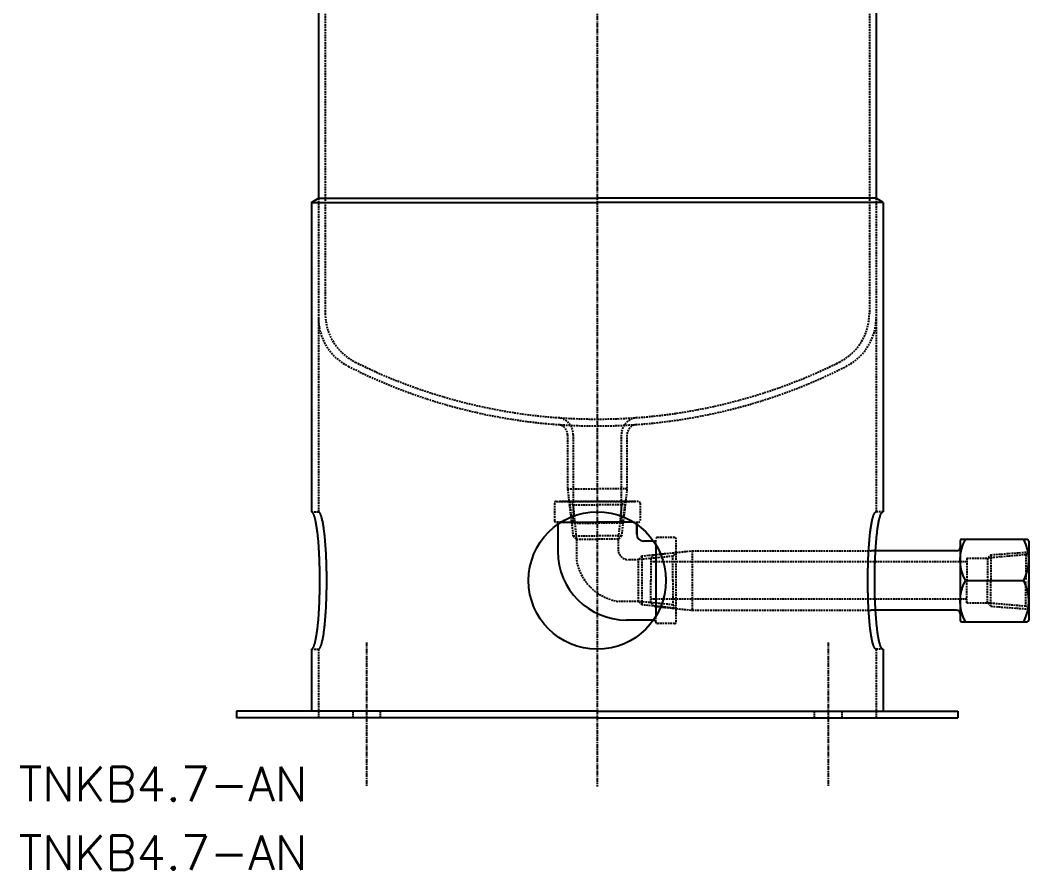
# Model space of a CAD drawing. Extents: x 248 to 897, y 18 to 818.
# Drawn here: x 248.5 to 542.1, y 18.3 to 265.6 of the extents above; entities that cross this region are included whole.
import ezdxf

# ---------------------------------------------------------------- set-up
doc = ezdxf.new("R2010")
doc.units = 0
doc.linetypes.add('CENTER', pattern=[2, 1.25, -0.25, 0.25, -0.25])
doc.linetypes.add('DASHED', pattern=[0.75, 0.5, -0.25])
doc.layers.get('0').update_dxf_attribs({"linetype": 'CONTINUOUS'})
doc.layers.add('CENTER', color=1, linetype='CENTER')
doc.styles.get("Standard").update_dxf_attribs({"font": 'txt.shx', "bigfont": 'bigfont.shx'})

# ---------------------------------------------------------------- blocks, each defined once
blk = doc.blocks.new('*U0')
at = {"color": 7, "linetype": 'CONTINUOUS'}
blk.add_text('TNKB4.7-AN', height=10, dxfattribs=at).set_placement((248.07, 38.3))
blk = doc.blocks.new('*U1')
at = {"color": 7, "linetype": 'CONTINUOUS'}
blk.add_text('TNKB4.7-AN', height=10, dxfattribs=at).set_placement((248.07, 18.3))

msp = doc.modelspace()

# ---------------------------------------------------------------- linework, layer by layer
at = {"color": 3, "linetype": 'DASHED'}
for p, q in [((337.3, 417.52), (337.3, 180.23)), ((495.7, 417.52), (495.7, 180.23)), ((335.3, 213.81), (335.3, 122.52)), ((497.7, 213.81), (497.7, 122.52)), ((407.85, 144.93), (407.85, 129.17)), ((409.5, 144.96), (409.5, 125.52)), ((423.5, 144.96), (423.5, 125.52)), ((425.15, 144.93), (425.15, 129.17)), ((407.85, 129.17), (408.27, 125.52)), ((407.85, 129.17), (416.5, 129.17)), ((425.15, 129.17), (416.5, 129.17)), ((425.15, 129.17), (424.73, 125.52)), ((404, 125.02), (404, 120.02)), ((404.5, 125.52), (416.5, 125.52)), ((416.5, 125.52), (405.5, 125.52)), ((408.27, 125.52), (416.5, 125.52)), ((408.27, 125.52), (409, 119.17)), ((408.27, 125.52), (416.5, 125.52)), ((408.43, 125.52), (409.43, 115.52)), ((408.43, 125.52), (409.43, 124.52)), ((409.43, 124.52), (410.43, 114.52)), ((409.43, 124.52), (416.5, 124.52)), ((409.5, 125.52), (409.5, 119.17)), ((424.73, 125.52), (416.5, 125.52)), ((424.73, 125.52), (416.5, 125.52)), ((416.5, 125.52), (427.5, 125.52)), ((428.5, 125.52), (416.5, 125.52)), ((423.57, 124.52), (416.5, 124.52)), ((423.57, 124.52), (422.57, 114.52)), ((423.5, 125.52), (423.5, 119.17)), ((424.57, 125.52), (423.57, 124.52)), ((424.57, 125.52), (423.57, 115.52)), ((424.73, 125.52), (424, 119.17)), ((429, 125.02), (429, 120.02)), ((333.3, 122.52), (335.3, 122.52)), ((499.7, 122.52), (497.7, 122.52)), ((405.97, 119.52), (404.5, 119.52)), ((405, 118.88), (405, 119.52)), ((409, 119.17), (416.5, 119.17)), ((424, 119.17), (416.5, 119.17)), ((427.04, 119.52), (428.5, 119.52)), ((428, 118.88), (428, 119.52)), ((409.43, 115.52), (410.43, 114.52)), ((409.43, 115.52), (416.5, 115.52)), ((423.57, 115.52), (416.5, 115.52)), ((423.57, 115.52), (422.57, 114.52)), ((439, 115.02), (434, 115.02)), ((410.43, 114.52), (410.43, 108.52)), ((410.43, 114.52), (416.5, 114.52)), ((422.57, 114.52), (416.5, 114.52)), ((422.57, 114.52), (422.57, 111.59)), ((432.86, 114.02), (433.5, 114.02)), ((433.5, 113.05), (433.5, 114.52)), ((439.5, 90.52), (439.5, 114.52)), ((438.5, 109.59), (428.5, 108.59)), ((429.5, 109.59), (428.5, 108.59)), ((439.5, 110.59), (429.5, 109.59)), ((429.5, 109.59), (429.5, 95.44)), ((433.1, 110.02), (432.11, 109.05)), ((432.11, 109.05), (432.11, 102.52)), ((433.1, 110.02), (439.5, 110.69)), ((439.5, 110.59), (438.5, 109.59)), ((438.5, 102.52), (438.5, 109.59)), ((439.5, 110.69), (444.11, 111.17)), ((444.11, 111.17), (444.11, 93.87)), ((444.11, 111.17), (496.22, 111.17)), ((524.11, 109.05), (524.11, 102.52)), ((524.11, 109.05), (530.11, 109.05)), ((531.1, 110.02), (530.11, 109.05)), ((541.23, 110.02), (530.11, 109.05)), ((530.11, 109.05), (530.11, 102.52)), ((531.1, 110.02), (542.11, 110.82)), ((531.1, 110.02), (531.1, 102.52)), ((542.11, 110.82), (541.23, 110.02)), ((541.23, 110.02), (541.23, 102.52)), ((428.5, 108.59), (425.57, 108.59)), ((428.5, 96.44), (428.5, 108.59)), ((449.05, 107.97), (432.11, 107.97)), ((524.11, 107.97), (444.82, 107.97)), ((432.11, 95.98), (432.11, 102.52)), ((438.5, 102.52), (438.5, 95.44)), ((524.11, 95.98), (524.11, 102.52)), ((530.11, 95.98), (530.11, 102.52)), ((531.1, 95.02), (531.1, 102.52)), ((541.23, 95.02), (541.23, 102.52)), ((449.05, 97.07), (432.11, 97.07)), ((524.11, 97.07), (444.82, 97.07)), ((428.5, 96.44), (422.5, 96.44)), ((438.5, 95.44), (428.5, 96.44)), ((429.5, 95.44), (428.5, 96.44)), ((439.5, 94.44), (429.5, 95.44)), ((433.1, 95.02), (432.11, 95.98)), ((433.1, 95.02), (439.5, 94.35)), ((439.5, 94.44), (438.5, 95.44)), ((439.5, 94.35), (444.11, 93.87)), ((524.11, 95.98), (530.11, 95.98)), ((531.1, 95.02), (530.11, 95.98)), ((541.23, 95.02), (530.11, 95.98)), ((531.1, 95.02), (542.11, 94.22)), ((542.11, 94.22), (541.23, 95.02)), ((433.5, 90.52), (433.5, 91.98)), ((444.11, 93.87), (496.22, 93.87)), ((432.86, 91.02), (433.5, 91.02)), ((439, 90.02), (434, 90.02)), ((333.3, 82.52), (335.3, 82.52)), ((335.3, 82.52), (335.3, 62.52)), ((499.7, 82.52), (497.7, 82.52)), ((497.7, 82.52), (497.7, 62.52)), ((345.33, 64.52), (345.33, 62.52)), ((353.33, 64.52), (353.33, 62.52)), ((479.68, 64.52), (479.68, 62.52)), ((487.68, 64.52), (487.68, 62.52))]:
    msp.add_line(p, q, dxfattribs=at)
at = {"color": 7, "linetype": 'CONTINUOUS'}
for p, q in [((335.3, 377.52), (335.3, 213.81)), ((497.7, 377.52), (497.7, 213.81)), ((333.3, 212.52), (335.3, 213.81)), ((333.3, 212.52), (333.3, 122.52)), ((333.3, 212.52), (416.5, 212.52)), ((335.3, 213.81), (416.5, 213.81)), ((497.7, 213.81), (416.5, 213.81)), ((499.7, 212.52), (416.5, 212.52)), ((499.7, 212.52), (497.7, 213.81)), ((499.7, 212.52), (499.7, 122.52)), ((405, 118.88), (405, 111.02)), ((405.97, 119.52), (416.5, 119.52)), ((427.04, 119.52), (416.5, 119.52)), ((428, 118.88), (428, 116.02)), ((428, 116.02), (428, 118.88)), ((432.86, 114.02), (430, 114.02)), ((433.5, 113.05), (433.5, 91.98)), ((522.11, 114.02), (522.11, 91.02)), ((522.61, 114.52), (541.61, 114.52)), ((542.11, 114.02), (542.11, 91.02)), ((521.11, 111.17), (496.22, 111.17)), ((523.86, 102.52), (540.65, 102.52)), ((542.11, 95.98), (542.11, 102.52)), ((521.11, 93.87), (496.22, 93.87)), ((432.86, 91.02), (425, 91.02)), ((522.61, 90.52), (541.61, 90.52)), ((333.3, 82.52), (333.3, 64.52)), ((499.7, 82.52), (499.7, 64.52)), ((416.5, 64.52), (311.5, 64.52)), ((311.5, 64.52), (311.5, 62.52)), ((416.5, 62.52), (311.5, 62.52)), ((416.5, 64.52), (521.5, 64.52)), ((416.5, 62.52), (521.5, 62.52)), ((521.5, 64.52), (521.5, 62.52))]:
    msp.add_line(p, q, dxfattribs=at)
for points in [[(333.3, 82.52, 0), (333.36, 82.52, 0), (333.42, 82.54, 0), (333.48, 82.57, 0), (333.54, 82.61, 0), (333.6, 82.67, 0), (333.66, 82.73, 0), (333.72, 82.81, 0), (333.78, 82.9, 0), (333.83, 83, 0), (333.89, 83.12, 0), (333.95, 83.24, 0), (334.01, 83.38, 0), (334.07, 83.53, 0), (334.12, 83.69, 0), (334.18, 83.86, 0), (334.23, 84.04, 0), (334.29, 84.23, 0), (334.34, 84.44, 0), (334.4, 84.65, 0), (334.45, 84.88, 0), (334.5, 85.11, 0), (334.56, 85.36, 0), (334.61, 85.62, 0), (334.66, 85.89, 0), (334.71, 86.16, 0), (334.75, 86.45, 0), (334.8, 86.75, 0), (334.85, 87.06, 0), (334.89, 87.37, 0), (334.94, 87.7, 0), (334.98, 88.03, 0), (335.03, 88.37, 0), (335.07, 88.73, 0), (335.11, 89.09, 0), (335.15, 89.45, 0), (335.19, 89.83, 0), (335.22, 90.21, 0), (335.26, 90.6, 0), (335.3, 91, 0), (335.33, 91.41, 0), (335.36, 91.82, 0), (335.39, 92.23, 0), (335.42, 92.66, 0), (335.45, 93.09, 0), (335.48, 93.52, 0), (335.51, 93.97, 0), (335.53, 94.41, 0), (335.56, 94.86, 0), (335.58, 95.32, 0), (335.6, 95.78, 0), (335.62, 96.24, 0), (335.63, 96.71, 0), (335.65, 97.18, 0), (335.67, 97.66, 0), (335.68, 98.13, 0), (335.69, 98.61, 0), (335.7, 99.1, 0), (335.71, 99.58, 0), (335.72, 100.07, 0), (335.73, 100.56, 0), (335.73, 101.05, 0), (335.74, 101.53, 0), (335.74, 102.03, 0), (335.74, 102.52, 0), (335.74, 103.01, 0), (335.74, 103.5, 0), (335.73, 103.99, 0), (335.73, 104.48, 0), (335.72, 104.97, 0), (335.71, 105.45, 0), (335.7, 105.94, 0), (335.69, 106.42, 0), (335.68, 106.9, 0), (335.67, 107.38, 0), (335.65, 107.85, 0), (335.63, 108.32, 0), (335.62, 108.79, 0), (335.6, 109.25, 0), (335.58, 109.71, 0), (335.56, 110.17, 0), (335.53, 110.62, 0), (335.51, 111.07, 0), (335.48, 111.51, 0), (335.45, 111.94, 0), (335.42, 112.37, 0), (335.39, 112.8, 0), (335.36, 113.22, 0), (335.33, 113.63, 0), (335.3, 114.03, 0), (335.26, 114.43, 0), (335.22, 114.82, 0), (335.19, 115.2, 0), (335.15, 115.58, 0), (335.11, 115.95, 0), (335.07, 116.31, 0), (335.03, 116.66, 0), (334.98, 117, 0), (334.94, 117.34, 0), (334.89, 117.66, 0), (334.85, 117.98, 0), (334.8, 118.28, 0), (334.75, 118.58, 0), (334.71, 118.87, 0), (334.66, 119.15, 0), (334.61, 119.41, 0), (334.56, 119.67, 0), (334.5, 119.92, 0), (334.45, 120.16, 0), (334.4, 120.38, 0), (334.34, 120.6, 0), (334.29, 120.8, 0), (334.23, 120.99, 0), (334.18, 121.18, 0), (334.12, 121.35, 0), (334.07, 121.51, 0), (334.01, 121.66, 0), (333.95, 121.79, 0), (333.89, 121.92, 0), (333.83, 122.03, 0), (333.78, 122.13, 0), (333.72, 122.22, 0), (333.66, 122.3, 0), (333.6, 122.37, 0), (333.54, 122.42, 0), (333.48, 122.46, 0), (333.42, 122.49, 0), (333.36, 122.51, 0), (333.3, 122.52, 0)], [(499.7, 82.52, 0), (499.64, 82.52, 0), (499.58, 82.54, 0), (499.52, 82.57, 0), (499.46, 82.61, 0), (499.4, 82.67, 0), (499.34, 82.73, 0), (499.28, 82.81, 0), (499.23, 82.9, 0), (499.17, 83, 0), (499.11, 83.12, 0), (499.05, 83.24, 0), (498.99, 83.38, 0), (498.94, 83.53, 0), (498.88, 83.69, 0), (498.82, 83.86, 0), (498.77, 84.04, 0), (498.71, 84.23, 0), (498.66, 84.44, 0), (498.6, 84.65, 0), (498.55, 84.88, 0), (498.5, 85.11, 0), (498.45, 85.36, 0), (498.4, 85.62, 0), (498.35, 85.89, 0), (498.3, 86.16, 0), (498.25, 86.45, 0), (498.2, 86.75, 0), (498.15, 87.06, 0), (498.11, 87.37, 0), (498.06, 87.7, 0), (498.02, 88.03, 0), (497.98, 88.37, 0), (497.93, 88.73, 0), (497.89, 89.09, 0), (497.85, 89.45, 0), (497.81, 89.83, 0), (497.78, 90.21, 0), (497.74, 90.6, 0), (497.71, 91, 0), (497.67, 91.41, 0), (497.64, 91.82, 0), (497.61, 92.23, 0), (497.58, 92.66, 0), (497.55, 93.09, 0), (497.52, 93.52, 0), (497.5, 93.97, 0), (497.47, 94.41, 0), (497.45, 94.86, 0), (497.43, 95.32, 0), (497.4, 95.78, 0), (497.38, 96.24, 0), (497.37, 96.71, 0), (497.35, 97.18, 0), (497.33, 97.66, 0), (497.32, 98.13, 0), (497.31, 98.61, 0), (497.3, 99.1, 0), (497.29, 99.58, 0), (497.28, 100.07, 0), (497.27, 100.56, 0), (497.27, 101.05, 0), (497.26, 101.53, 0), (497.26, 102.03, 0), (497.26, 102.52, 0), (497.26, 103.01, 0), (497.26, 103.5, 0), (497.27, 103.99, 0), (497.27, 104.48, 0), (497.28, 104.97, 0), (497.29, 105.45, 0), (497.3, 105.94, 0), (497.31, 106.42, 0), (497.32, 106.9, 0), (497.33, 107.38, 0), (497.35, 107.85, 0), (497.37, 108.32, 0), (497.38, 108.79, 0), (497.4, 109.25, 0), (497.43, 109.71, 0), (497.45, 110.17, 0), (497.47, 110.62, 0), (497.5, 111.07, 0), (497.52, 111.51, 0), (497.55, 111.94, 0), (497.58, 112.37, 0), (497.61, 112.8, 0), (497.64, 113.22, 0), (497.67, 113.63, 0), (497.71, 114.03, 0), (497.74, 114.43, 0), (497.78, 114.82, 0), (497.81, 115.2, 0), (497.85, 115.58, 0), (497.89, 115.95, 0), (497.93, 116.31, 0), (497.98, 116.66, 0), (498.02, 117, 0), (498.06, 117.34, 0), (498.11, 117.66, 0), (498.15, 117.98, 0), (498.2, 118.28, 0), (498.25, 118.58, 0), (498.3, 118.87, 0), (498.35, 119.15, 0), (498.4, 119.41, 0), (498.45, 119.67, 0), (498.5, 119.92, 0), (498.55, 120.16, 0), (498.6, 120.38, 0), (498.66, 120.6, 0), (498.71, 120.8, 0), (498.77, 120.99, 0), (498.82, 121.18, 0), (498.88, 121.35, 0), (498.94, 121.51, 0), (498.99, 121.66, 0), (499.05, 121.79, 0), (499.11, 121.92, 0), (499.17, 122.03, 0), (499.23, 122.13, 0), (499.28, 122.22, 0), (499.34, 122.3, 0), (499.4, 122.37, 0), (499.46, 122.42, 0), (499.52, 122.46, 0), (499.58, 122.49, 0), (499.64, 122.51, 0), (499.7, 122.52, 0)]]:
    msp.add_polyline3d(points, dxfattribs=at)
at = {"color": 3, "linetype": 'DASHED'}
for points in [[(335.3, 82.52, 0), (335.36, 82.52, 0), (335.42, 82.54, 0), (335.48, 82.57, 0), (335.54, 82.61, 0), (335.6, 82.67, 0), (335.66, 82.73, 0), (335.72, 82.81, 0), (335.78, 82.9, 0), (335.83, 83, 0), (335.89, 83.12, 0), (335.95, 83.24, 0), (336.01, 83.38, 0), (336.07, 83.53, 0), (336.12, 83.69, 0), (336.18, 83.86, 0), (336.23, 84.04, 0), (336.29, 84.23, 0), (336.34, 84.44, 0), (336.4, 84.65, 0), (336.45, 84.88, 0), (336.5, 85.11, 0), (336.56, 85.36, 0), (336.61, 85.62, 0), (336.66, 85.89, 0), (336.71, 86.16, 0), (336.75, 86.45, 0), (336.8, 86.75, 0), (336.85, 87.06, 0), (336.89, 87.37, 0), (336.94, 87.7, 0), (336.98, 88.03, 0), (337.03, 88.37, 0), (337.07, 88.73, 0), (337.11, 89.09, 0), (337.15, 89.45, 0), (337.19, 89.83, 0), (337.22, 90.21, 0), (337.26, 90.6, 0), (337.3, 91, 0), (337.33, 91.41, 0), (337.36, 91.82, 0), (337.39, 92.23, 0), (337.42, 92.66, 0), (337.45, 93.09, 0), (337.48, 93.52, 0), (337.51, 93.97, 0), (337.53, 94.41, 0), (337.56, 94.86, 0), (337.58, 95.32, 0), (337.6, 95.78, 0), (337.62, 96.24, 0), (337.63, 96.71, 0), (337.65, 97.18, 0), (337.67, 97.66, 0), (337.68, 98.13, 0), (337.69, 98.61, 0), (337.7, 99.1, 0), (337.71, 99.58, 0), (337.72, 100.07, 0), (337.73, 100.56, 0), (337.73, 101.05, 0), (337.74, 101.53, 0), (337.74, 102.03, 0), (337.74, 102.52, 0), (337.74, 103.01, 0), (337.74, 103.5, 0), (337.73, 103.99, 0), (337.73, 104.48, 0), (337.72, 104.97, 0), (337.71, 105.45, 0), (337.7, 105.94, 0), (337.69, 106.42, 0), (337.68, 106.9, 0), (337.67, 107.38, 0), (337.65, 107.85, 0), (337.63, 108.32, 0), (337.62, 108.79, 0), (337.6, 109.25, 0), (337.58, 109.71, 0), (337.56, 110.17, 0), (337.53, 110.62, 0), (337.51, 111.07, 0), (337.48, 111.51, 0), (337.45, 111.94, 0), (337.42, 112.37, 0), (337.39, 112.8, 0), (337.36, 113.22, 0), (337.33, 113.63, 0), (337.3, 114.03, 0), (337.26, 114.43, 0), (337.22, 114.82, 0), (337.19, 115.2, 0), (337.15, 115.58, 0), (337.11, 115.95, 0), (337.07, 116.31, 0), (337.03, 116.66, 0), (336.98, 117, 0), (336.94, 117.34, 0), (336.89, 117.66, 0), (336.85, 117.98, 0), (336.8, 118.28, 0), (336.75, 118.58, 0), (336.71, 118.87, 0), (336.66, 119.15, 0), (336.61, 119.41, 0), (336.56, 119.67, 0), (336.5, 119.92, 0), (336.45, 120.16, 0), (336.4, 120.38, 0), (336.34, 120.6, 0), (336.29, 120.8, 0), (336.23, 120.99, 0), (336.18, 121.18, 0), (336.12, 121.35, 0), (336.07, 121.51, 0), (336.01, 121.66, 0), (335.95, 121.79, 0), (335.89, 121.92, 0), (335.83, 122.03, 0), (335.78, 122.13, 0), (335.72, 122.22, 0), (335.66, 122.3, 0), (335.6, 122.37, 0), (335.54, 122.42, 0), (335.48, 122.46, 0), (335.42, 122.49, 0), (335.36, 122.51, 0), (335.3, 122.52, 0)], [(497.7, 82.52, 0), (497.64, 82.52, 0), (497.58, 82.54, 0), (497.52, 82.57, 0), (497.46, 82.61, 0), (497.4, 82.67, 0), (497.34, 82.73, 0), (497.28, 82.81, 0), (497.23, 82.9, 0), (497.17, 83, 0), (497.11, 83.12, 0), (497.05, 83.24, 0), (496.99, 83.38, 0), (496.94, 83.53, 0), (496.88, 83.69, 0), (496.82, 83.86, 0), (496.77, 84.04, 0), (496.71, 84.23, 0), (496.66, 84.44, 0), (496.6, 84.65, 0), (496.55, 84.88, 0), (496.5, 85.11, 0), (496.45, 85.36, 0), (496.4, 85.62, 0), (496.35, 85.89, 0), (496.3, 86.16, 0), (496.25, 86.45, 0), (496.2, 86.75, 0), (496.15, 87.06, 0), (496.11, 87.37, 0), (496.06, 87.7, 0), (496.02, 88.03, 0), (495.98, 88.37, 0), (495.93, 88.73, 0), (495.89, 89.09, 0), (495.85, 89.45, 0), (495.81, 89.83, 0), (495.78, 90.21, 0), (495.74, 90.6, 0), (495.71, 91, 0), (495.67, 91.41, 0), (495.64, 91.82, 0), (495.61, 92.23, 0), (495.58, 92.66, 0), (495.55, 93.09, 0), (495.52, 93.52, 0), (495.5, 93.97, 0), (495.47, 94.41, 0), (495.45, 94.86, 0), (495.43, 95.32, 0), (495.4, 95.78, 0), (495.38, 96.24, 0), (495.37, 96.71, 0), (495.35, 97.18, 0), (495.33, 97.66, 0), (495.32, 98.13, 0), (495.31, 98.61, 0), (495.3, 99.1, 0), (495.29, 99.58, 0), (495.28, 100.07, 0), (495.27, 100.56, 0), (495.27, 101.05, 0), (495.26, 101.53, 0), (495.26, 102.03, 0), (495.26, 102.52, 0), (495.26, 103.01, 0), (495.26, 103.5, 0), (495.27, 103.99, 0), (495.27, 104.48, 0), (495.28, 104.97, 0), (495.29, 105.45, 0), (495.3, 105.94, 0), (495.31, 106.42, 0), (495.32, 106.9, 0), (495.33, 107.38, 0), (495.35, 107.85, 0), (495.37, 108.32, 0), (495.38, 108.79, 0), (495.4, 109.25, 0), (495.43, 109.71, 0), (495.45, 110.17, 0), (495.47, 110.62, 0), (495.5, 111.07, 0), (495.52, 111.51, 0), (495.55, 111.94, 0), (495.58, 112.37, 0), (495.61, 112.8, 0), (495.64, 113.22, 0), (495.67, 113.63, 0), (495.71, 114.03, 0), (495.74, 114.43, 0), (495.78, 114.82, 0), (495.81, 115.2, 0), (495.85, 115.58, 0), (495.89, 115.95, 0), (495.93, 116.31, 0), (495.98, 116.66, 0), (496.02, 117, 0), (496.06, 117.34, 0), (496.11, 117.66, 0), (496.15, 117.98, 0), (496.2, 118.28, 0), (496.25, 118.58, 0), (496.3, 118.87, 0), (496.35, 119.15, 0), (496.4, 119.41, 0), (496.45, 119.67, 0), (496.5, 119.92, 0), (496.55, 120.16, 0), (496.6, 120.38, 0), (496.66, 120.6, 0), (496.71, 120.8, 0), (496.77, 120.99, 0), (496.82, 121.18, 0), (496.88, 121.35, 0), (496.94, 121.51, 0), (496.99, 121.66, 0), (497.05, 121.79, 0), (497.11, 121.92, 0), (497.17, 122.03, 0), (497.23, 122.13, 0), (497.28, 122.22, 0), (497.34, 122.3, 0), (497.4, 122.37, 0), (497.46, 122.42, 0), (497.52, 122.46, 0), (497.58, 122.49, 0), (497.64, 122.51, 0), (497.7, 122.52, 0)]]:
    msp.add_polyline3d(points, dxfattribs=at)
at = {"color": 7, "linetype": 'CONTINUOUS'}
msp.add_circle((416.5, 102.52), 20, dxfattribs=at)
at = {"color": 3, "linetype": 'DASHED'}
for centre, radius, start, end in [((351.3, 179.12), 16, 180, 243.078), ((353.1, 180.23), 15.8, 180, 243.5222), ((479.9, 180.23), 15.8, 296.4778, 0), ((481.7, 179.12), 16, 296.922, 0), ((416.5, 307.52), 160, 243.078, 270), ((416.5, 307.52), 158, 243.5222, 270), ((416.5, 307.52), 158, 270, 296.4778), ((416.5, 307.52), 160, 270, 296.922), ((404.5, 144.96), 5, 0, 85.7781), ((428.5, 144.96), 5, 94.2219, 180), ((404.85, 144.93), 3, 0, 85.9014), ((428.15, 144.93), 3, 94.0986, 180), ((404.5, 125.02), 0.5, 90, 180), ((428.5, 125.02), 0.5, 0, 90), ((404.5, 120.02), 0.5, 180, 270), ((428.5, 120.02), 0.5, 270, 0), ((434, 114.52), 0.5, 90, 180), ((439, 114.52), 0.5, 0, 90), ((425.57, 111.59), 3, 180, 270), ((425, 111.02), 14.79, 189.7336, 234.9113), ((425, 111.02), 14.79, 234.9113, 260.2664), ((434, 90.52), 0.5, 180, 270), ((439, 90.52), 0.5, 270, 0)]:
    msp.add_arc(centre, radius, start, end, dxfattribs=at)
at = {"color": 7, "linetype": 'CONTINUOUS'}
for centre, radius, start, end in [((430, 116.02), 2, 180, 270), ((521.11, 112.17), 1, 270, 0), ((534.92, 108.53), 12.83, 152.2221, 207.7779), ((522.61, 114.02), 0.5, 90, 180), ((529.29, 108.53), 12.83, 332.2221, 27.7779), ((541.61, 114.02), 0.5, 0, 90), ((425, 111.02), 20, 180, 270), ((534.92, 96.5), 12.83, 152.1914, 207.7471), ((529.29, 96.5), 12.83, 332.2529, 27.8086), ((521.11, 92.87), 1, 0, 90), ((522.61, 91.02), 0.5, 180, 270), ((541.61, 91.02), 0.5, 270, 0)]:
    msp.add_arc(centre, radius, start, end, dxfattribs=at)
msp.add_point((416.5, 102.52), dxfattribs=at)
msp.add_point((416.5, 102.52), dxfattribs=at)
at = {"layer": 'CENTER', "color": 1, "linetype": 'CENTER'}
for p, q in [((416.5, 512.99), (416.5, 42.52)), ((349.33, 84.52), (349.33, 42.52)), ((483.68, 84.52), (483.68, 42.52))]:
    msp.add_line(p, q, dxfattribs=at)

# ---------------------------------------------------------------- block references
at = {"color": 7, "linetype": 'CONTINUOUS'}
for name in ['*U0', '*U1']:
    msp.add_blockref(name, (0, 0), dxfattribs=at)

doc.saveas('drawing.dxf')
